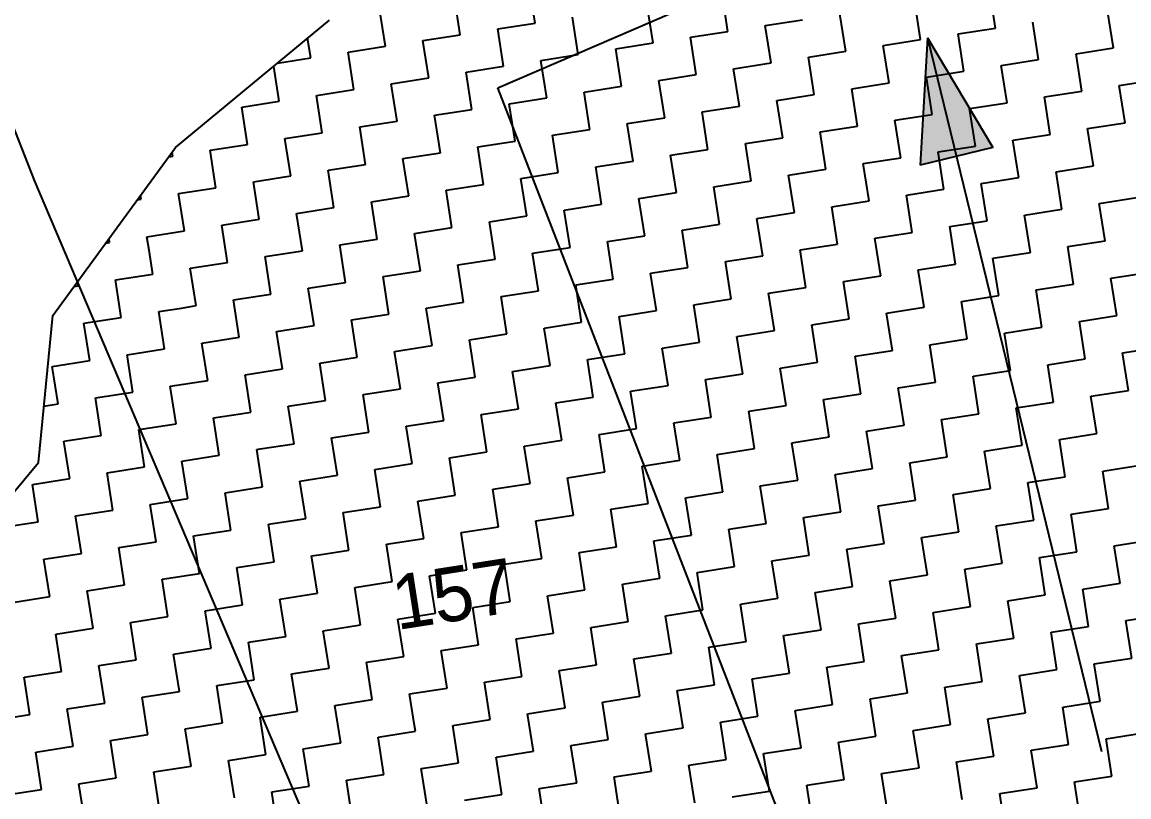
# Model space of a CAD drawing. Header units: metres. Extents: x 288492 to 290465, y 1999120 to 2001541.
# Drawn here: x 289636.4 to 289781.5, y 1999911.8 to 2000013.4 of the extents above; entities that cross this region are included whole.
import ezdxf
from ezdxf.enums import TextEntityAlignment as Align

# ---------------------------------------------------------------- set-up
doc = ezdxf.new("R2010")
doc.units = ezdxf.units.M
doc.header["$MEASUREMENT"] = 0
for name, color, linetype in [('POLY_HATCH', 12, 'Continuous'), ('POLY_PARCEL', 6, 'Continuous'), ('TEXT_PARCEL', 7, 'Continuous')]:
    doc.layers.add(name, color=color, linetype=linetype)
doc.styles.add('TEXT_MAP', font='KRDEV050.TTF')

# ---------------------------------------------------------------- blocks, each defined once
blk = doc.blocks.new('25')
h = blk.add_hatch(color=256)
h.paths.add_polyline_path([(289773.14, 1999964.97), (289778.04, 1999966.15), (289769.3, 1999980.99)])
h.paths.add_polyline_path([(289769.3, 1999980.99), (289768.24, 1999963.8), (289773.14, 1999964.97)])
for p, q in [((289769.3, 1999980.99), (289768.24, 1999963.8)), ((289769.3, 1999980.99), (289792.44, 1999884.47)), ((289769.3, 1999980.99), (289778.04, 1999966.15)), ((289778.04, 1999966.15), (289768.24, 1999963.8))]:
    blk.add_line(p, q)
at = {"layer": 'POLY_HATCH', "linetype": 'Continuous'}
for p, q in [((289716.26, 1999983.19), (289715.49, 1999988.25)), ((289742.3, 1999981.97), (289741.54, 1999987.03)), ((289778.47, 1999982.28), (289777.7, 1999987.34)), ((289706.14, 1999981.66), (289705.38, 1999986.72)), ((289732.19, 1999980.44), (289731.43, 1999985.49)), ((289768.35, 1999980.75), (289767.59, 1999985.81)), ((289696.03, 1999980.13), (289695.26, 1999985.18)), ((289722.08, 1999978.9), (289721.31, 1999983.96)), ((289758.24, 1999979.22), (289757.47, 1999984.27)), ((289794.4, 1999979.53), (289793.64, 1999984.58)), ((289711.2, 1999982.43), (289716.26, 1999983.19)), ((289711.97, 1999977.37), (289711.2, 1999982.43)), ((289747.36, 1999982.74), (289752.42, 1999983.5)), ((289748.13, 1999977.68), (289747.36, 1999982.74)), ((289784.29, 1999977.99), (289783.52, 1999983.05)), ((289685.92, 1999978.59), (289685.51, 1999981.25)), ((289701.09, 1999980.89), (289706.14, 1999981.66)), ((289701.85, 1999975.84), (289701.09, 1999980.89)), ((289737.25, 1999981.2), (289742.3, 1999981.97)), ((289738.02, 1999976.15), (289737.25, 1999981.2)), ((289773.41, 1999981.52), (289778.47, 1999982.28)), ((289774.18, 1999976.46), (289773.41, 1999981.52)), ((289690.97, 1999979.36), (289696.03, 1999980.13)), ((289691.74, 1999974.3), (289690.97, 1999979.36)), ((289727.14, 1999979.67), (289732.19, 1999980.44)), ((289727.9, 1999974.61), (289727.14, 1999979.67)), ((289763.3, 1999979.98), (289768.35, 1999980.75)), ((289764.06, 1999974.93), (289763.3, 1999979.98)), ((289789.35, 1999978.76), (289794.4, 1999979.53)), ((289681.45, 1999977.91), (289685.92, 1999978.59)), ((289717.02, 1999978.14), (289722.08, 1999978.9)), ((289717.79, 1999973.08), (289717.02, 1999978.14)), ((289753.18, 1999978.45), (289758.24, 1999979.22)), ((289753.95, 1999973.39), (289753.18, 1999978.45)), ((289779.23, 1999977.23), (289784.29, 1999977.99)), ((289790.11, 1999973.7), (289789.35, 1999978.76)), ((289681.63, 1999972.77), (289680.91, 1999977.48)), ((289706.91, 1999976.6), (289711.97, 1999977.37)), ((289707.68, 1999971.55), (289706.91, 1999976.6)), ((289743.07, 1999976.91), (289748.13, 1999977.68)), ((289743.84, 1999971.86), (289743.07, 1999976.91)), ((289769.12, 1999975.69), (289774.18, 1999976.46)), ((289780, 1999972.17), (289779.23, 1999977.23)), ((289696.8, 1999975.07), (289701.85, 1999975.84)), ((289697.56, 1999970.01), (289696.8, 1999975.07)), ((289732.96, 1999975.38), (289738.02, 1999976.15)), ((289733.73, 1999970.32), (289732.96, 1999975.38)), ((289759.01, 1999974.16), (289764.06, 1999974.93)), ((289769.89, 1999970.64), (289769.12, 1999975.69)), ((289795.17, 1999974.47), (289800.23, 1999975.24)), ((289686.68, 1999973.54), (289691.74, 1999974.3)), ((289687.45, 1999968.48), (289686.68, 1999973.54)), ((289722.85, 1999973.85), (289727.9, 1999974.61)), ((289723.61, 1999968.79), (289722.85, 1999973.85)), ((289748.89, 1999972.62), (289753.95, 1999973.39)), ((289759.77, 1999969.1), (289759.01, 1999974.16)), ((289785.06, 1999972.94), (289790.11, 1999973.7)), ((289795.94, 1999969.41), (289795.17, 1999974.47)), ((289676.57, 1999972), (289681.63, 1999972.77)), ((289677.34, 1999966.94), (289676.57, 1999972)), ((289712.73, 1999972.31), (289717.79, 1999973.08)), ((289713.5, 1999967.26), (289712.73, 1999972.31)), ((289738.78, 1999971.09), (289743.84, 1999971.86)), ((289749.66, 1999967.57), (289748.89, 1999972.62)), ((289774.94, 1999971.4), (289780, 1999972.17)), ((289785.82, 1999967.88), (289785.06, 1999972.94)), ((289702.62, 1999970.78), (289707.68, 1999971.55)), ((289703.39, 1999965.72), (289702.62, 1999970.78)), ((289739.55, 1999966.03), (289738.78, 1999971.09)), ((289764.83, 1999969.87), (289769.89, 1999970.64)), ((289775.71, 1999966.35), (289774.94, 1999971.4)), ((289692.51, 1999969.25), (289697.56, 1999970.01)), ((289693.27, 1999964.19), (289692.51, 1999969.25)), ((289728.67, 1999969.56), (289733.73, 1999970.32)), ((289729.44, 1999964.5), (289728.67, 1999969.56)), ((289754.72, 1999968.34), (289759.77, 1999969.1)), ((289765.6, 1999964.81), (289764.83, 1999969.87)), ((289790.88, 1999968.65), (289795.94, 1999969.41)), ((289682.39, 1999967.71), (289687.45, 1999968.48)), ((289683.16, 1999962.66), (289682.39, 1999967.71)), ((289718.56, 1999968.02), (289723.61, 1999968.79)), ((289719.32, 1999962.97), (289718.56, 1999968.02)), ((289744.61, 1999966.8), (289749.66, 1999967.57)), ((289755.49, 1999963.28), (289754.72, 1999968.34)), ((289780.77, 1999967.11), (289785.82, 1999967.88)), ((289791.65, 1999963.59), (289790.88, 1999968.65)), ((289667.23, 1999965.41), (289667.15, 1999965.93)), ((289672.28, 1999966.18), (289677.34, 1999966.94)), ((289673.05, 1999961.12), (289672.28, 1999966.18)), ((289708.44, 1999966.49), (289713.5, 1999967.26)), ((289709.21, 1999961.43), (289708.44, 1999966.49)), ((289734.49, 1999965.27), (289739.55, 1999966.03)), ((289745.37, 1999961.75), (289744.61, 1999966.8)), ((289770.65, 1999965.58), (289775.71, 1999966.35)), ((289781.53, 1999962.06), (289780.77, 1999967.11)), ((289666.7, 1999965.33), (289667.23, 1999965.41)), ((289698.33, 1999964.96), (289703.39, 1999965.72)), ((289699.1, 1999959.9), (289698.33, 1999964.96)), ((289724.38, 1999963.73), (289729.44, 1999964.5)), ((289735.26, 1999960.21), (289734.49, 1999965.27)), ((289760.54, 1999964.05), (289765.6, 1999964.81)), ((289771.42, 1999960.52), (289770.65, 1999965.58)), ((289688.22, 1999963.42), (289693.27, 1999964.19)), ((289688.98, 1999958.37), (289688.22, 1999963.42)), ((289714.27, 1999962.2), (289719.32, 1999962.97)), ((289725.15, 1999958.68), (289724.38, 1999963.73)), ((289750.43, 1999962.51), (289755.49, 1999963.28)), ((289761.31, 1999958.99), (289760.54, 1999964.05)), ((289786.59, 1999962.82), (289791.65, 1999963.59)), ((289678.11, 1999961.89), (289683.16, 1999962.66)), ((289678.87, 1999956.83), (289678.11, 1999961.89)), ((289704.15, 1999960.67), (289709.21, 1999961.43)), ((289715.03, 1999957.14), (289714.27, 1999962.2)), ((289740.32, 1999960.98), (289745.37, 1999961.75)), ((289751.2, 1999957.46), (289750.43, 1999962.51)), ((289776.48, 1999961.29), (289781.53, 1999962.06)), ((289787.36, 1999957.77), (289786.59, 1999962.82)), ((289662.94, 1999959.59), (289662.86, 1999960.11)), ((289667.99, 1999960.35), (289673.05, 1999961.12)), ((289668.76, 1999955.3), (289667.99, 1999960.35)), ((289694.04, 1999959.13), (289699.1, 1999959.9)), ((289704.92, 1999955.61), (289704.15, 1999960.67)), ((289730.2, 1999959.44), (289735.26, 1999960.21)), ((289741.08, 1999955.92), (289740.32, 1999960.98)), ((289766.36, 1999959.76), (289771.42, 1999960.52)), ((289777.24, 1999956.23), (289776.48, 1999961.29)), ((289662.41, 1999959.51), (289662.94, 1999959.59)), ((289694.81, 1999954.08), (289694.04, 1999959.13)), ((289720.09, 1999957.91), (289725.15, 1999958.68)), ((289730.97, 1999954.39), (289730.2, 1999959.44)), ((289756.25, 1999958.22), (289761.31, 1999958.99)), ((289767.13, 1999954.7), (289766.36, 1999959.76)), ((289792.41, 1999958.53), (289797.47, 1999959.3)), ((289793.18, 1999953.48), (289792.41, 1999958.53)), ((289683.93, 1999957.6), (289688.98, 1999958.37)), ((289684.7, 1999952.54), (289683.93, 1999957.6)), ((289709.98, 1999956.38), (289715.03, 1999957.14)), ((289720.86, 1999952.85), (289720.09, 1999957.91)), ((289746.14, 1999956.69), (289751.2, 1999957.46)), ((289757.02, 1999953.17), (289756.25, 1999958.22)), ((289782.3, 1999957), (289787.36, 1999957.77)), ((289783.07, 1999951.94), (289782.3, 1999957)), ((289673.82, 1999956.07), (289678.87, 1999956.83)), ((289674.58, 1999951.01), (289673.82, 1999956.07)), ((289699.86, 1999954.84), (289704.92, 1999955.61)), ((289710.74, 1999951.32), (289709.98, 1999956.38)), ((289736.03, 1999955.15), (289741.08, 1999955.92)), ((289746.91, 1999951.63), (289746.14, 1999956.69)), ((289772.19, 1999955.47), (289777.24, 1999956.23)), ((289772.96, 1999950.41), (289772.19, 1999955.47)), ((289658.65, 1999953.76), (289658.57, 1999954.29)), ((289663.7, 1999954.53), (289668.76, 1999955.3)), ((289663.98, 1999952.7), (289663.7, 1999954.53)), ((289689.75, 1999953.31), (289694.81, 1999954.08)), ((289700.63, 1999949.79), (289699.86, 1999954.84)), ((289725.91, 1999953.62), (289730.97, 1999954.39)), ((289736.79, 1999950.1), (289736.03, 1999955.15)), ((289762.08, 1999953.93), (289767.13, 1999954.7)), ((289762.84, 1999948.88), (289762.08, 1999953.93)), ((289658.12, 1999953.68), (289658.65, 1999953.76)), ((289664.47, 1999949.47), (289663.98, 1999952.7)), ((289679.64, 1999951.78), (289684.7, 1999952.54)), ((289690.52, 1999948.25), (289689.75, 1999953.31)), ((289715.8, 1999952.09), (289720.86, 1999952.85)), ((289726.68, 1999948.56), (289725.91, 1999953.62)), ((289751.96, 1999952.4), (289757.02, 1999953.17)), ((289752.73, 1999947.34), (289751.96, 1999952.4)), ((289788.12, 1999952.71), (289793.18, 1999953.48)), ((289788.89, 1999947.65), (289788.12, 1999952.71)), ((289669.53, 1999950.24), (289674.58, 1999951.01)), ((289680.41, 1999946.72), (289679.64, 1999951.78)), ((289705.69, 1999950.55), (289710.74, 1999951.32)), ((289716.57, 1999947.03), (289715.8, 1999952.09)), ((289741.85, 1999950.87), (289746.91, 1999951.63)), ((289778.01, 1999951.18), (289783.07, 1999951.94)), ((289778.78, 1999946.12), (289778.01, 1999951.18)), ((289659.41, 1999948.71), (289664.47, 1999949.47)), ((289670.29, 1999945.19), (289669.53, 1999950.24)), ((289695.58, 1999949.02), (289700.63, 1999949.79)), ((289706.45, 1999945.5), (289705.69, 1999950.55)), ((289731.74, 1999949.33), (289736.79, 1999950.1)), ((289742.62, 1999945.81), (289741.85, 1999950.87)), ((289767.9, 1999949.64), (289772.96, 1999950.41)), ((289768.67, 1999944.59), (289767.9, 1999949.64)), ((289653.82, 1999947.86), (289654.36, 1999947.94)), ((289654.36, 1999947.94), (289654.28, 1999948.47)), ((289660.18, 1999943.65), (289659.41, 1999948.71)), ((289685.46, 1999947.49), (289690.52, 1999948.25)), ((289696.34, 1999943.96), (289695.58, 1999949.02)), ((289721.62, 1999947.8), (289726.68, 1999948.56)), ((289732.5, 1999944.28), (289731.74, 1999949.33)), ((289757.79, 1999948.11), (289762.84, 1999948.88)), ((289758.55, 1999943.05), (289757.79, 1999948.11)), ((289793.95, 1999948.42), (289799, 1999949.19)), ((289794.71, 1999943.37), (289793.95, 1999948.42)), ((289675.35, 1999945.95), (289680.41, 1999946.72)), ((289686.23, 1999942.43), (289685.46, 1999947.49)), ((289711.51, 1999946.26), (289716.57, 1999947.03)), ((289722.39, 1999942.74), (289721.62, 1999947.8)), ((289747.67, 1999946.58), (289752.73, 1999947.34)), ((289748.44, 1999941.52), (289747.67, 1999946.58)), ((289783.83, 1999946.89), (289788.89, 1999947.65)), ((289784.6, 1999941.83), (289783.83, 1999946.89)), ((289668.31, 1999944.88), (289670.29, 1999945.19)), ((289676.12, 1999940.9), (289675.35, 1999945.95)), ((289701.4, 1999944.73), (289706.45, 1999945.5)), ((289712.28, 1999941.21), (289711.51, 1999946.26)), ((289737.56, 1999945.04), (289742.62, 1999945.81)), ((289738.33, 1999939.99), (289737.56, 1999945.04)), ((289773.72, 1999945.35), (289778.78, 1999946.12)), ((289774.49, 1999940.3), (289773.72, 1999945.35)), ((289655.12, 1999942.88), (289660.18, 1999943.65)), ((289665.24, 1999944.42), (289668.31, 1999944.88)), ((289666, 1999939.36), (289665.24, 1999944.42)), ((289691.29, 1999943.2), (289696.34, 1999943.96)), ((289702.17, 1999939.67), (289701.4, 1999944.73)), ((289727.45, 1999943.51), (289732.5, 1999944.28)), ((289728.21, 1999938.45), (289727.45, 1999943.51)), ((289763.61, 1999943.82), (289768.67, 1999944.59)), ((289764.38, 1999938.76), (289763.61, 1999943.82)), ((289655.89, 1999937.83), (289655.12, 1999942.88)), ((289681.17, 1999941.66), (289686.23, 1999942.43)), ((289692.05, 1999938.14), (289691.29, 1999943.2)), ((289717.33, 1999941.97), (289722.39, 1999942.74)), ((289718.1, 1999936.92), (289717.33, 1999941.97)), ((289753.5, 1999942.29), (289758.55, 1999943.05)), ((289754.26, 1999937.23), (289753.5, 1999942.29)), ((289789.66, 1999942.6), (289794.71, 1999943.37)), ((289790.42, 1999937.54), (289789.66, 1999942.6)), ((289671.06, 1999940.13), (289676.12, 1999940.9)), ((289681.94, 1999936.61), (289681.17, 1999941.66)), ((289707.22, 1999940.44), (289712.28, 1999941.21)), ((289707.99, 1999935.38), (289707.22, 1999940.44)), ((289743.38, 1999940.75), (289748.44, 1999941.52)), ((289744.15, 1999935.7), (289743.38, 1999940.75)), ((289779.55, 1999941.06), (289784.6, 1999941.83)), ((289780.31, 1999936.01), (289779.55, 1999941.06)), ((289660.95, 1999938.6), (289666, 1999939.36)), ((289671.1, 1999939.84), (289671.06, 1999940.13)), ((289671.83, 1999935.07), (289671.1, 1999939.84)), ((289697.11, 1999938.91), (289702.17, 1999939.67)), ((289733.27, 1999939.22), (289738.33, 1999939.99)), ((289734.04, 1999934.16), (289733.27, 1999939.22)), ((289769.43, 1999939.53), (289774.49, 1999940.3)), ((289770.2, 1999934.47), (289769.43, 1999939.53)), ((289795.48, 1999938.31), (289800.54, 1999939.08)), ((289650.83, 1999937.06), (289655.89, 1999937.83)), ((289661.71, 1999933.54), (289660.95, 1999938.6)), ((289687, 1999937.37), (289692.05, 1999938.14)), ((289697.88, 1999933.85), (289697.11, 1999938.91)), ((289723.16, 1999937.69), (289728.21, 1999938.45)), ((289723.92, 1999932.63), (289723.16, 1999937.69)), ((289759.32, 1999938), (289764.38, 1999938.76)), ((289760.09, 1999932.94), (289759.32, 1999938)), ((289785.37, 1999936.77), (289790.42, 1999937.54)), ((289796.25, 1999933.25), (289795.48, 1999938.31)), ((289651.6, 1999932), (289650.83, 1999937.06)), ((289676.88, 1999935.84), (289681.94, 1999936.61)), ((289687.76, 1999932.32), (289687, 1999937.37)), ((289713.04, 1999936.15), (289718.1, 1999936.92)), ((289713.81, 1999931.09), (289713.04, 1999936.15)), ((289749.21, 1999936.46), (289754.26, 1999937.23)), ((289749.97, 1999931.41), (289749.21, 1999936.46)), ((289775.26, 1999935.24), (289780.31, 1999936.01)), ((289786.14, 1999931.72), (289785.37, 1999936.77)), ((289666.77, 1999934.31), (289671.83, 1999935.07)), ((289677.65, 1999930.78), (289676.88, 1999935.84)), ((289702.93, 1999934.62), (289707.99, 1999935.38)), ((289703.7, 1999929.56), (289702.93, 1999934.62)), ((289739.09, 1999934.93), (289744.15, 1999935.7)), ((289739.86, 1999929.87), (289739.09, 1999934.93)), ((289765.14, 1999933.71), (289770.2, 1999934.47)), ((289776.02, 1999930.18), (289775.26, 1999935.24)), ((289656.66, 1999932.77), (289661.71, 1999933.54)), ((289667.54, 1999929.25), (289666.77, 1999934.31)), ((289692.82, 1999933.08), (289697.88, 1999933.85)), ((289693.59, 1999928.03), (289692.82, 1999933.08)), ((289728.98, 1999933.4), (289734.04, 1999934.16)), ((289729.75, 1999928.34), (289728.98, 1999933.4)), ((289765.91, 1999928.65), (289765.14, 1999933.71)), ((289791.19, 1999932.49), (289796.25, 1999933.25)), ((289649.68, 1999931.71), (289651.6, 1999932)), ((289657.42, 1999927.72), (289656.66, 1999932.77)), ((289682.71, 1999931.55), (289687.76, 1999932.32)), ((289683.47, 1999926.49), (289682.71, 1999931.55)), ((289718.87, 1999931.86), (289723.92, 1999932.63)), ((289719.64, 1999926.81), (289718.87, 1999931.86)), ((289755.03, 1999932.17), (289760.09, 1999932.94)), ((289755.8, 1999927.12), (289755.03, 1999932.17)), ((289781.08, 1999930.95), (289786.14, 1999931.72)), ((289791.96, 1999927.43), (289791.19, 1999932.49)), ((289672.59, 1999930.02), (289676.24, 1999930.57)), ((289673.36, 1999924.96), (289672.59, 1999930.02)), ((289676.24, 1999930.57), (289677.65, 1999930.78)), ((289708.76, 1999930.33), (289713.81, 1999931.09)), ((289709.52, 1999925.27), (289708.76, 1999930.33)), ((289744.92, 1999930.64), (289749.97, 1999931.41)), ((289745.68, 1999925.58), (289744.92, 1999930.64)), ((289770.97, 1999929.42), (289776.02, 1999930.18)), ((289781.85, 1999925.9), (289781.08, 1999930.95)), ((289662.48, 1999928.48), (289667.54, 1999929.25)), ((289663.25, 1999923.43), (289662.48, 1999928.48)), ((289698.64, 1999928.79), (289703.7, 1999929.56)), ((289699.41, 1999923.74), (289698.64, 1999928.79)), ((289734.8, 1999929.11), (289739.86, 1999929.87)), ((289735.57, 1999924.05), (289734.8, 1999929.11)), ((289760.85, 1999927.88), (289765.91, 1999928.65)), ((289771.73, 1999924.36), (289770.97, 1999929.42)), ((289652.37, 1999926.95), (289657.42, 1999927.72)), ((289688.53, 1999927.26), (289693.59, 1999928.03)), ((289689.3, 1999922.2), (289688.53, 1999927.26)), ((289724.69, 1999927.57), (289729.75, 1999928.34)), ((289725.46, 1999922.52), (289724.69, 1999927.57)), ((289750.74, 1999926.35), (289755.8, 1999927.12)), ((289761.62, 1999922.83), (289760.85, 1999927.88)), ((289786.9, 1999926.66), (289791.96, 1999927.43)), ((289653.13, 1999921.89), (289652.37, 1999926.95)), ((289678.42, 1999925.73), (289678.88, 1999925.8)), ((289679.18, 1999920.67), (289678.42, 1999925.73)), ((289678.88, 1999925.8), (289683.47, 1999926.49)), ((289714.58, 1999926.04), (289719.64, 1999926.81)), ((289715.35, 1999920.98), (289714.58, 1999926.04)), ((289740.63, 1999924.82), (289745.68, 1999925.58)), ((289751.51, 1999921.29), (289750.74, 1999926.35)), ((289776.79, 1999925.13), (289781.85, 1999925.9)), ((289787.67, 1999921.61), (289786.9, 1999926.66)), ((289668.3, 1999924.19), (289673.36, 1999924.96)), ((289669.07, 1999919.14), (289668.3, 1999924.19)), ((289704.47, 1999924.5), (289709.52, 1999925.27)), ((289705.23, 1999919.45), (289704.47, 1999924.5)), ((289730.51, 1999923.28), (289735.57, 1999924.05)), ((289741.39, 1999919.76), (289740.63, 1999924.82)), ((289766.68, 1999923.59), (289771.73, 1999924.36)), ((289777.56, 1999920.07), (289776.79, 1999925.13)), ((289658.19, 1999922.66), (289663.25, 1999923.43)), ((289658.96, 1999917.6), (289658.19, 1999922.66)), ((289694.35, 1999922.97), (289699.41, 1999923.74)), ((289695.12, 1999917.91), (289694.35, 1999922.97)), ((289720.4, 1999921.75), (289725.46, 1999922.52)), ((289731.28, 1999918.23), (289730.51, 1999923.28)), ((289756.56, 1999922.06), (289761.62, 1999922.83)), ((289767.44, 1999918.54), (289766.68, 1999923.59)), ((289792.73, 1999922.37), (289797.78, 1999923.14)), ((289648.08, 1999921.13), (289653.13, 1999921.89)), ((289648.85, 1999916.07), (289648.08, 1999921.13)), ((289684.24, 1999921.44), (289689.3, 1999922.2)), ((289685.01, 1999916.38), (289684.24, 1999921.44)), ((289721.17, 1999916.69), (289720.4, 1999921.75)), ((289746.45, 1999920.53), (289751.51, 1999921.29)), ((289757.33, 1999917), (289756.56, 1999922.06)), ((289782.61, 1999920.84), (289787.67, 1999921.61)), ((289793.49, 1999917.32), (289792.73, 1999922.37)), ((289674.13, 1999919.9), (289679.18, 1999920.67)), ((289674.89, 1999914.85), (289674.13, 1999919.9)), ((289710.29, 1999920.22), (289715.35, 1999920.98)), ((289711.06, 1999915.16), (289710.29, 1999920.22)), ((289736.34, 1999918.99), (289741.39, 1999919.76)), ((289747.22, 1999915.47), (289746.45, 1999920.53)), ((289772.5, 1999919.3), (289777.56, 1999920.07)), ((289783.38, 1999915.78), (289782.61, 1999920.84)), ((289664.01, 1999918.37), (289669.07, 1999919.14)), ((289664.78, 1999913.31), (289664.01, 1999918.37)), ((289700.18, 1999918.68), (289705.23, 1999919.45)), ((289700.94, 1999913.62), (289700.18, 1999918.68)), ((289726.23, 1999917.46), (289731.28, 1999918.23)), ((289737.11, 1999913.94), (289736.34, 1999918.99)), ((289762.39, 1999917.77), (289767.44, 1999918.54)), ((289773.27, 1999914.25), (289772.5, 1999919.3)), ((289653.9, 1999916.84), (289658.96, 1999917.6)), ((289654.67, 1999911.78), (289653.9, 1999916.84)), ((289690.06, 1999917.15), (289695.12, 1999917.91)), ((289690.83, 1999912.09), (289690.06, 1999917.15)), ((289716.11, 1999915.93), (289721.17, 1999916.69)), ((289726.99, 1999912.4), (289726.23, 1999917.46)), ((289752.27, 1999916.24), (289757.33, 1999917)), ((289763.15, 1999912.71), (289762.39, 1999917.77)), ((289788.44, 1999916.55), (289793.49, 1999917.32)), ((289789.2, 1999911.49), (289788.44, 1999916.55)), ((289643.79, 1999915.3), (289648.85, 1999916.07)), ((289679.95, 1999915.61), (289684.16, 1999916.25)), ((289680.72, 1999910.56), (289679.95, 1999915.61)), ((289684.16, 1999916.25), (289685.01, 1999916.38)), ((289706, 1999914.39), (289711.06, 1999915.16)), ((289716.88, 1999910.87), (289716.11, 1999915.93)), ((289742.16, 1999914.7), (289747.22, 1999915.47)), ((289753.04, 1999911.18), (289752.27, 1999916.24)), ((289778.32, 1999915.02), (289783.38, 1999915.78)), ((289779.09, 1999909.96), (289778.32, 1999915.02)), ((289669.84, 1999914.08), (289674.89, 1999914.85)), ((289670.6, 1999909.02), (289669.84, 1999914.08)), ((289695.89, 1999912.86), (289700.94, 1999913.62)), ((289706.77, 1999909.34), (289706, 1999914.39)), ((289732.05, 1999913.17), (289737.11, 1999913.94)), ((289742.93, 1999909.65), (289742.16, 1999914.7)), ((289768.21, 1999913.48), (289773.27, 1999914.25)), ((289659.73, 1999912.55), (289664.78, 1999913.31)), ((289660.49, 1999907.49), (289659.73, 1999912.55)), ((289686.81, 1999911.48), (289690.83, 1999912.09)), ((289696.65, 1999907.8), (289695.89, 1999912.86)), ((289721.94, 1999911.64), (289726.99, 1999912.4)), ((289732.82, 1999908.11), (289732.05, 1999913.17)), ((289758.1, 1999911.95), (289763.15, 1999912.71)), ((289768.98, 1999908.43), (289768.21, 1999913.48)), ((289794.26, 1999912.26), (289799.32, 1999913.03)), ((289795.03, 1999907.2), (289794.26, 1999912.26)), ((289649.61, 1999911.01), (289654.67, 1999911.78)), ((289650.38, 1999905.96), (289649.61, 1999911.01)), ((289675.66, 1999909.79), (289680.72, 1999910.56)), ((289685.77, 1999911.32), (289686.81, 1999911.48)), ((289686.54, 1999906.27), (289685.77, 1999911.32)), ((289711.82, 1999910.1), (289716.88, 1999910.87)), ((289722.7, 1999906.58), (289721.94, 1999911.64)), ((289747.98, 1999910.41), (289753.04, 1999911.18)), ((289758.86, 1999906.89), (289758.1, 1999911.95)), ((289784.15, 1999910.73), (289789.2, 1999911.49)), ((289784.91, 1999905.67), (289784.15, 1999910.73)), ((289676.43, 1999904.73), (289675.66, 1999909.79)), ((289701.71, 1999908.57), (289706.77, 1999909.34)), ((289712.59, 1999905.05), (289711.82, 1999910.1)), ((289737.87, 1999908.88), (289742.93, 1999909.65)), ((289748.75, 1999905.36), (289747.98, 1999910.41)), ((289774.03, 1999909.19), (289779.09, 1999909.96)), ((289774.8, 1999904.14), (289774.03, 1999909.19)), ((289665.55, 1999908.26), (289670.6, 1999909.02)), ((289666.32, 1999903.2), (289665.55, 1999908.26)), ((289691.6, 1999907.03), (289696.65, 1999907.8)), ((289702.48, 1999903.51), (289701.71, 1999908.57)), ((289727.76, 1999907.35), (289732.82, 1999908.11)), ((289738.64, 1999903.82), (289737.87, 1999908.88)), ((289763.92, 1999907.66), (289768.98, 1999908.43)), ((289764.69, 1999902.6), (289763.92, 1999907.66)), ((289655.44, 1999906.72), (289660.49, 1999907.49)), ((289656.2, 1999901.67), (289655.44, 1999906.72)), ((289681.48, 1999905.5), (289686.54, 1999906.27)), ((289692.36, 1999901.98), (289691.6, 1999907.03)), ((289717.65, 1999905.81), (289722.7, 1999906.58)), ((289728.53, 1999902.29), (289727.76, 1999907.35)), ((289753.81, 1999906.12), (289758.86, 1999906.89)), ((289754.58, 1999901.07), (289753.81, 1999906.12)), ((289789.97, 1999906.44), (289795.03, 1999907.2)), ((289790.74, 1999901.38), (289789.97, 1999906.44)), ((289645.32, 1999905.19), (289650.38, 1999905.96)), ((289671.37, 1999903.97), (289676.43, 1999904.73)), ((289682.25, 1999900.44), (289681.48, 1999905.5)), ((289707.53, 1999904.28), (289712.59, 1999905.05)), ((289718.41, 1999900.76), (289717.65, 1999905.81)), ((289743.7, 1999904.59), (289748.75, 1999905.36)), ((289744.46, 1999899.53), (289743.7, 1999904.59)), ((289779.86, 1999904.9), (289784.91, 1999905.67)), ((289780.62, 1999899.85), (289779.86, 1999904.9)), ((289661.26, 1999902.43), (289666.32, 1999903.2)), ((289672.14, 1999898.91), (289671.37, 1999903.97)), ((289697.42, 1999902.75), (289702.48, 1999903.51)), ((289708.3, 1999899.22), (289707.53, 1999904.28)), ((289733.58, 1999903.06), (289738.64, 1999903.82)), ((289734.35, 1999898), (289733.58, 1999903.06)), ((289769.74, 1999903.37), (289774.8, 1999904.14)), ((289770.51, 1999898.31), (289769.74, 1999903.37)), ((289651.15, 1999900.9), (289656.2, 1999901.67)), ((289662.03, 1999897.38), (289661.26, 1999902.43)), ((289687.31, 1999901.21), (289692.09, 1999901.94)), ((289692.09, 1999901.94), (289692.36, 1999901.98)), ((289698.19, 1999897.69), (289697.42, 1999902.75)), ((289723.47, 1999901.52), (289728.53, 1999902.29)), ((289759.63, 1999901.84), (289764.69, 1999902.6)), ((289760.4, 1999896.78), (289759.63, 1999901.84)), ((289795.79, 1999902.15), (289800.85, 1999902.91)), ((289796.56, 1999897.09), (289795.79, 1999902.15)), ((289651.91, 1999895.84), (289651.15, 1999900.9)), ((289677.2, 1999899.68), (289682.25, 1999900.44)), ((289688.07, 1999896.16), (289687.31, 1999901.21)), ((289713.36, 1999899.99), (289718.41, 1999900.76)), ((289724.24, 1999896.47), (289723.47, 1999901.52)), ((289749.52, 1999900.3), (289754.58, 1999901.07)), ((289750.29, 1999895.24), (289749.52, 1999900.3)), ((289785.68, 1999900.61), (289790.74, 1999901.38)), ((289786.45, 1999895.56), (289785.68, 1999900.61)), ((289667.08, 1999898.14), (289672.14, 1999898.91)), ((289677.96, 1999894.62), (289677.2, 1999899.68)), ((289703.24, 1999898.46), (289708.3, 1999899.22)), ((289714.12, 1999894.93), (289713.36, 1999899.99)), ((289739.41, 1999898.77), (289744.46, 1999899.53)), ((289740.17, 1999893.71), (289739.41, 1999898.77)), ((289775.57, 1999899.08), (289780.62, 1999899.85)), ((289776.33, 1999894.02), (289775.57, 1999899.08)), ((289656.97, 1999896.61), (289662.03, 1999897.38)), ((289667.85, 1999893.09), (289667.08, 1999898.14)), ((289693.13, 1999896.92), (289694.73, 1999897.16)), ((289694.73, 1999897.16), (289698.19, 1999897.69)), ((289704.01, 1999893.4), (289703.24, 1999898.46)), ((289729.29, 1999897.23), (289734.35, 1999898)), ((289730.06, 1999892.18), (289729.29, 1999897.23)), ((289765.45, 1999897.55), (289770.51, 1999898.31)), ((289766.22, 1999892.49), (289765.45, 1999897.55)), ((289791.5, 1999896.32), (289796.56, 1999897.09)), ((289646.86, 1999895.08), (289651.91, 1999895.84)), ((289657.74, 1999891.55), (289656.97, 1999896.61)), ((289683.02, 1999895.39), (289688.07, 1999896.16)), ((289693.9, 1999891.87), (289693.13, 1999896.92)), ((289719.18, 1999895.7), (289724.24, 1999896.47)), ((289719.95, 1999890.64), (289719.18, 1999895.7)), ((289755.34, 1999896.01), (289760.4, 1999896.78)), ((289756.11, 1999890.96), (289755.34, 1999896.01)), ((289792.27, 1999891.27), (289791.5, 1999896.32)), ((289647.62, 1999890.02), (289646.86, 1999895.08)), ((289672.91, 1999893.85), (289677.96, 1999894.62)), ((289683.79, 1999890.33), (289683.02, 1999895.39)), ((289709.07, 1999894.17), (289714.12, 1999894.93)), ((289709.83, 1999889.11), (289709.07, 1999894.17)), ((289745.23, 1999894.48), (289750.29, 1999895.24)), ((289746, 1999889.42), (289745.23, 1999894.48)), ((289781.39, 1999894.79), (289786.45, 1999895.56)), ((289782.16, 1999889.73), (289781.39, 1999894.79)), ((289662.79, 1999892.32), (289667.85, 1999893.09)), ((289673.67, 1999888.8), (289672.91, 1999893.85)), ((289698.95, 1999892.63), (289704.01, 1999893.4)), ((289699.6, 1999888.37), (289698.95, 1999892.63)), ((289735.12, 1999892.94), (289740.17, 1999893.71)), ((289735.88, 1999887.89), (289735.12, 1999892.94)), ((289771.28, 1999893.26), (289776.33, 1999894.02)), ((289772.04, 1999888.2), (289771.28, 1999893.26)), ((289652.68, 1999890.79), (289657.74, 1999891.55)), ((289663.56, 1999887.26), (289662.79, 1999892.32)), ((289688.84, 1999891.1), (289693.9, 1999891.87)), ((289689.61, 1999886.04), (289688.84, 1999891.1)), ((289725, 1999891.41), (289730.06, 1999892.18)), ((289725.77, 1999886.35), (289725, 1999891.41)), ((289761.17, 1999891.72), (289766.22, 1999892.49)), ((289761.93, 1999886.67), (289761.17, 1999891.72)), ((289787.21, 1999890.5), (289792.27, 1999891.27)), ((289642.57, 1999889.25), (289647.62, 1999890.02)), ((289653.45, 1999885.73), (289652.68, 1999890.79)), ((289678.73, 1999889.56), (289683.79, 1999890.33)), ((289714.89, 1999889.88), (289719.95, 1999890.64)), ((289715.66, 1999884.82), (289714.89, 1999889.88)), ((289751.05, 1999890.19), (289756.11, 1999890.96)), ((289751.82, 1999885.13), (289751.05, 1999890.19)), ((289777.1, 1999888.97), (289782.16, 1999889.73)), ((289787.98, 1999885.44), (289787.21, 1999890.5)), ((289668.62, 1999888.03), (289673.67, 1999888.8)), ((289679.5, 1999884.51), (289678.73, 1999889.56)), ((289699.72, 1999887.58), (289699.6, 1999888.37)), ((289704.78, 1999888.34), (289709.83, 1999889.11)), ((289705.54, 1999883.29), (289704.78, 1999888.34)), ((289740.94, 1999888.65), (289746, 1999889.42)), ((289741.71, 1999883.6), (289740.94, 1999888.65)), ((289766.99, 1999887.43), (289772.04, 1999888.2)), ((289777.87, 1999883.91), (289777.1, 1999888.97)), ((289658.5, 1999886.5), (289663.56, 1999887.26)), ((289669.38, 1999882.97), (289668.62, 1999888.03)), ((289694.66, 1999886.81), (289699.72, 1999887.58)), ((289695.43, 1999881.75), (289694.66, 1999886.81)), ((289730.83, 1999887.12), (289735.88, 1999887.89)), ((289731.59, 1999882.06), (289730.83, 1999887.12)), ((289756.88, 1999885.9), (289761.93, 1999886.67)), ((289767.76, 1999882.38), (289766.99, 1999887.43)), ((289793.04, 1999886.21), (289798.09, 1999886.98)), ((289648.39, 1999884.96), (289653.45, 1999885.73)), ((289659.27, 1999881.44), (289658.5, 1999886.5)), ((289684.55, 1999885.28), (289689.61, 1999886.04)), ((289685.32, 1999880.22), (289684.55, 1999885.28)), ((289720.71, 1999885.59), (289725.77, 1999886.35)), ((289721.48, 1999880.53), (289720.71, 1999885.59)), ((289746.76, 1999884.37), (289751.82, 1999885.13)), ((289757.64, 1999880.84), (289756.88, 1999885.9)), ((289782.92, 1999884.68), (289787.98, 1999885.44)), ((289793.8, 1999881.15), (289793.04, 1999886.21)), ((289649.16, 1999879.91), (289648.39, 1999884.96)), ((289674.44, 1999883.74), (289679.5, 1999884.51)), ((289675.21, 1999878.69), (289674.44, 1999883.74)), ((289710.6, 1999884.05), (289715.66, 1999884.82)), ((289711.37, 1999879), (289710.6, 1999884.05)), ((289747.53, 1999879.31), (289746.76, 1999884.37)), ((289772.81, 1999883.14), (289777.87, 1999883.91)), ((289783.69, 1999879.62), (289782.92, 1999884.68)), ((289664.33, 1999882.21), (289669.38, 1999882.97)), ((289665.09, 1999877.15), (289664.33, 1999882.21)), ((289700.49, 1999882.52), (289702.66, 1999882.85)), ((289701.26, 1999877.46), (289700.49, 1999882.52)), ((289702.66, 1999882.85), (289705.54, 1999883.29)), ((289736.65, 1999882.83), (289741.71, 1999883.6)), ((289737.42, 1999877.77), (289736.65, 1999882.83)), ((289762.7, 1999881.61), (289767.76, 1999882.38)), ((289773.58, 1999878.09), (289772.81, 1999883.14)), ((289654.21, 1999880.67), (289659.27, 1999881.44)), ((289654.98, 1999875.62), (289654.21, 1999880.67)), ((289690.38, 1999880.99), (289695.43, 1999881.75)), ((289691.14, 1999875.93), (289690.38, 1999880.99)), ((289726.54, 1999881.3), (289731.59, 1999882.06)), ((289727.3, 1999876.24), (289726.54, 1999881.3)), ((289752.59, 1999880.08), (289757.64, 1999880.84)), ((289763.47, 1999876.55), (289762.7, 1999881.61)), ((289788.75, 1999880.39), (289793.8, 1999881.15)), ((289644.1, 1999879.14), (289649.16, 1999879.91)), ((289680.26, 1999879.45), (289685.32, 1999880.22)), ((289681.03, 1999874.4), (289680.26, 1999879.45)), ((289716.42, 1999879.76), (289721.48, 1999880.53)), ((289717.19, 1999874.71), (289716.42, 1999879.76)), ((289742.47, 1999878.54), (289747.53, 1999879.31)), ((289753.35, 1999875.02), (289752.59, 1999880.08)), ((289778.64, 1999878.85), (289783.69, 1999879.62)), ((289789.51, 1999875.33), (289788.75, 1999880.39)), ((289706.31, 1999878.23), (289711.37, 1999879)), ((289779.4, 1999873.8), (289778.64, 1999878.85))]:
    blk.add_line(p, q, dxfattribs=at)
at = {"layer": 'POLY_HATCH'}
for p, q in [((289667.6, 1999966.55), (289688.47, 1999983.68)), ((289650.92, 1999943.92), (289667.6, 1999966.55)), ((289648.9, 1999924.07), (289650.92, 1999943.92)), ((289640.86, 1999914.48), (289648.9, 1999924.07))]:
    blk.add_line(p, q, dxfattribs=at)
at = {"layer": 'POLY_PARCEL'}
for p, q in [((289648.59, 1999962.09), (289629.97, 2000009.78)), ((289711.2, 1999974.48), (289768.25, 1999998.81)), ((289772.59, 1999814.24), (289711.2, 1999974.48)), ((289720.28, 1999791.47), (289648.59, 1999962.09))]:
    blk.add_line(p, q, dxfattribs=at)
at = {"layer": 'TEXT_PARCEL', "style": 'TEXT_MAP'}
blk.add_text('157', height=7.365, rotation=8.6241, dxfattribs=at).set_placement((289704.85, 1999906.07), align=Align.MIDDLE)

msp = doc.modelspace()

# ---------------------------------------------------------------- block references
at = {"xscale": 0.9698261639439751, "yscale": 0.9698261639439751, "zscale": 0.9698261639439751, "rotation": 0.222768048152709}
msp.add_blockref('25', (16272.72, 59299.43), dxfattribs=at)

doc.saveas('drawing.dxf')
